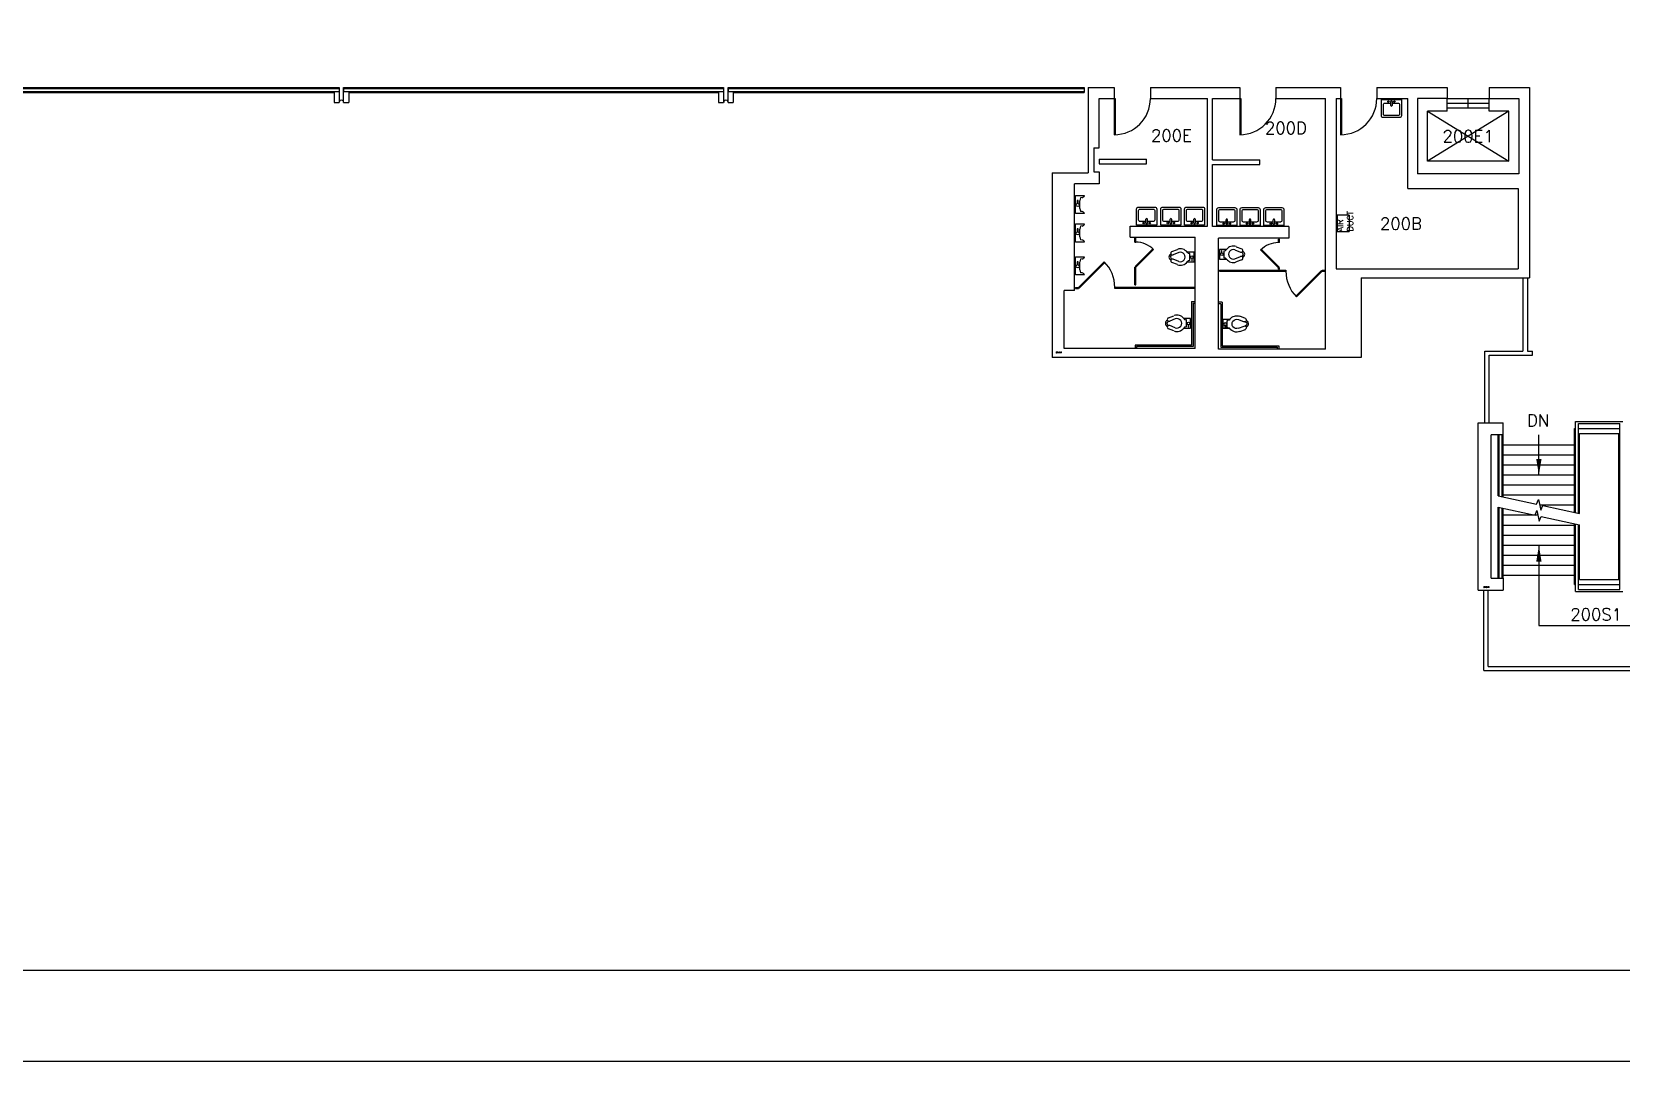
# Model space of a CAD drawing. Header units: inches. Extents: x -10292 to -5324, y 13582 to 17307.
# Drawn here: x -8762 to -7178, y 13582 to 14607 of the extents above; entities that cross this region are included whole.
import ezdxf
from ezdxf.enums import TextEntityAlignment as Align

# ---------------------------------------------------------------- set-up
doc = ezdxf.new("R2010")
doc.units = ezdxf.units.IN
doc.header["$MEASUREMENT"] = 0
doc.layers.get('0').update_dxf_attribs({"plot": 0})
for name, color, linetype in [('A-ANNO-MTLB', 7, 'Continuous'), ('A-AREA-IDEN', 7, 'Continuous'), ('A-DOOR', 3, 'Continuous'), ('A-EQPM', 9, 'Continuous'), ('A-FLOR', 9, 'Continuous'), ('A-FLOR-EVTR', 3, 'Continuous'), ('A-FLOR-HRAL', 4, 'Continuous'), ('A-FLOR-PFIX', 9, 'Continuous'), ('A-FLOR-STRS', 9, 'Continuous'), ('A-FLOR-TPTN', 9, 'Continuous'), ('A-WALL-FULL', 7, 'Continuous'), ('A-WALL-PRHT', 8, 'Continuous')]:
    doc.layers.add(name, color=color, linetype=linetype)
doc.layers.get('0').off()
doc.styles.get("Standard").update_dxf_attribs({"font": 'romans.shx', "height": 12})
doc.dimstyles.get("Standard").update_dxf_attribs({"dimtxt": 0.18, "dimasz": 0.18, "dimexe": 0.18, "dimexo": 0.0625, "dimgap": 0.09, "dimtad": 0, "dimtih": 1, "dimtoh": 1, "dimdec": 4, "dimzin": 0, "dimdsep": 46, "dimtxsty": 'Standard', "dimcen": 0.09, "dimadec": 0, "dimazin": 0, "dimtfac": 1, "dimtdec": 4, "dimtofl": 0, "dimtmove": 0, "dimatfit": 3, "dimfxl": 0, "dimtolj": 1, "dimtzin": 0, "dimarcsym": 0})

# ---------------------------------------------------------------- blocks, each defined once
blk = doc.blocks.new('TOILET')
at = {"layer": 'A-FLOR-PFIX'}
for p, q in [((-7.6, 16.5), (-5.5, 22.1)), ((-4.4, 15.2), (-2.2, 20.8)), ((-1.9, 22.2), (-2.1, 21.8)), ((2, 22), (2.1, 21.8)), ((4.4, 15.2), (2.2, 20.8)), ((5.5, 22.1), (7.6, 16.5)), ((-4.7, 6.7), (-4.7, 0)), ((-4.7, 0), (4.7, 0)), ((-3.5, 4.1), (-3.5, 4.7)), ((-3.5, 4.1), (3.5, 4.1)), ((3.5, 4.1), (3.5, 4.7)), ((4.7, 0), (4.7, 6.7))]:
    blk.add_line(p, q, dxfattribs=at)
for points in [[(-1.5, 2.3), (-3.7, 2.3), (-3.7, 1.9)], [(-3.7, 1.9), (-1.5, 1.9)]]:
    blk.add_lwpolyline(points, dxfattribs=at)
blk.add_circle((-0.2, 2.1), 1.36, dxfattribs=at)
for centre, radius, start, end in [((0, 13.5), 8.2, 158.6763, 235.1501), ((-3.8, 21.4), 1.76, 338.6763, 158.6763), ((0, 21.5), 3.52, 25.5121, 154.4879), ((0, 21.4), 2.1, 18.3772, 155.7298), ((3.8, 21.4), 1.76, 21.3237, 201.3237), ((0, 13.5), 8.2, 304.8499, 21.3237), ((0, 13.5), 4.69, 158.6763, 21.3237), ((-5.9, 4.7), 2.34, 0, 60), ((5.9, 4.7), 2.34, 120, 180)]:
    blk.add_arc(centre, radius, start, end, dxfattribs=at)
for tag, p in [('INFO_BLOCK_ID', (0, 0)), ('SM_DESCRIPTION', (0, -18)), ('ROOM_NUMBER', (0, -9)), ('COMMENT', (0, -36)), ('HEIGHT', (0, -27))]:
    blk.add_attdef(tag, text='', height=6).set_placement(p, align=Align.CENTER)
blk = doc.blocks.new('URINAL')
at = {"layer": 'A-FLOR-PFIX'}
for p, q in [((-9, 0), (-9, 8.9)), ((9, 0), (-9, 0)), ((-7, 6.7), (-6.8, 4.9)), ((-4.2, 2.4), (-4.2, 1.7)), ((-1.3, 2.4), (-4.2, 2.4)), ((-4.2, 1.7), (-1.3, 1.7)), ((3.9, 4.3), (-3.9, 4.3)), ((7, 6.7), (6.8, 4.9)), ((9, 8.9), (9, 0))]:
    blk.add_line(p, q, dxfattribs=at)
blk.add_circle((0.3, 2.1), 1.61, dxfattribs=at)
for centre, radius, start, end in [((-9, 7.2), 1.62, 30.0151, 90), ((-10.8, 5.8), 3.9, 12.3714, 34.73), ((-4.3, 10.1), 5.82, 243.9939, 273.459), ((4.3, 10.1), 5.82, 266.541, 296.0061), ((10.8, 5.8), 3.9, 145.27, 167.6286), ((9, 7.2), 1.62, 90, 151.9772)]:
    blk.add_arc(centre, radius, start, end, dxfattribs=at)
for tag, p in [('INFO_BLOCK_ID', (0, 0)), ('SM_DESCRIPTION', (0, -18)), ('ROOM_NUMBER', (0, -9)), ('COMMENT', (0, -36)), ('HEIGHT', (0, -27))]:
    blk.add_attdef(tag, text='', height=6).set_placement(p, align=Align.CENTER)
blk = doc.blocks.new('SINKSQUARE')
at = {"layer": 'A-FLOR-PFIX'}
for p, q in [((-10, 0), (10, 0)), ((-0.8, -1.8), (-0.8, -5.8)), ((0.7, -1.8), (0.7, -5.8))]:
    blk.add_line(p, q, dxfattribs=at)
for points in [[(10, 0), (10, -16, -0.414214), (8, -18), (-8, -18, -0.414214), (-10, -16), (-10, 0)], [(0.7, -3.5), (6.5, -3.5, -0.414214), (8, -5), (8, -14.5, -0.414214), (6.5, -16), (-6.5, -16, -0.414214), (-8, -14.5), (-8, -5, -0.414214), (-6.5, -3.5), (-0.8, -3.5)]]:
    blk.add_lwpolyline(points, format="xyb", dxfattribs=at)
for centre in [(-3, -2), (3, -2)]:
    blk.add_circle(centre, 0.75, dxfattribs=at)
for centre, start, end in [((0, -1.8), 0, 180), ((0, -5.8), 180, 0)]:
    blk.add_arc(centre, 0.75, start, end, dxfattribs=at)
for tag, p in [('INFO_BLOCK_ID', (0, 0)), ('SM_DESCRIPTION', (0, -18)), ('ROOM_NUMBER', (0, -9)), ('COMMENT', (0, -36)), ('HEIGHT', (0, -27))]:
    blk.add_attdef(tag, text='', height=6).set_placement(p, align=Align.CENTER)
blk = doc.blocks.new('A-ANNO-MTLB')
at = {"layer": 'A-ANNO-MTLB'}
for points in [[(5460.6, 4095.5), (0, 4095.5), (0, 0), (5460.6, 0)], [(170.6, 99.5), (5375.3, 99.5), (5375.3, 3995.9), (170.6, 3995.9)]]:
    blk.add_lwpolyline(points, close=True, dxfattribs=at)
for tag, height, p in [('SYSTEM', 56.9, (5218.6, 3186.2)), ('ADDRESS', 28.4, (5336.8, 3182.1)), ('SCALE', 28.4, (5250.6, 2258.1)), ('DATE', 28.4, (5337.2, 2251.5)), ('BLDG_ID', 28.4, (5342.9, 1750.3)), ('BLDG_NAME', 56.9, (5221.1, 1198.2)), ('FLOOR_ID', 28.4, (5342.9, 1187)), ('FLOOR_NAME', 28.4, (5338, 698.6))]:
    blk.add_attdef(tag, text='', height=height, rotation=90, dxfattribs=at).set_placement(p, align=Align.MIDDLE_CENTER)
blk.add_attdef('NUMBER', text='', height=51.8, dxfattribs=at).set_placement((5264.6, 215.3), align=Align.MIDDLE_CENTER)

msp = doc.modelspace()

# ---------------------------------------------------------------- linework, layer by layer
at = {"layer": 'A-DOOR'}
for p, q in [((-7683.3, 14540.3), (-7683.3, 14504.3)), ((-7683.3, 14540.3), (-7682.3, 14540.3)), ((-7682.3, 14540.3), (-7682.3, 14504.3)), ((-7558.3, 14540.3), (-7558.3, 14504.3)), ((-7558.3, 14540.3), (-7557.3, 14540.3)), ((-7557.3, 14540.3), (-7557.3, 14504.3)), ((-7457.8, 14540.3), (-7457.8, 14504.3)), ((-7457.8, 14540.3), (-7456.8, 14540.3)), ((-7456.8, 14540.3), (-7456.8, 14504.3))]:
    msp.add_line(p, q, dxfattribs=at)
for centre in [(-7683.3, 14540.3), (-7558.3, 14540.3), (-7457.8, 14540.3)]:
    msp.add_arc(centre, 36, 270, 0, dxfattribs=at)
at = {"layer": 'A-EQPM'}
for p, q in [((-7449.3, 14424.3), (-7461.3, 14424.3)), ((-7461.3, 14424.3), (-7461.3, 14407.8)), ((-7449.3, 14424.3), (-7449.3, 14407.8)), ((-7461.3, 14407.8), (-7449.3, 14407.8))]:
    msp.add_line(p, q, dxfattribs=at)
at = {"layer": 'A-FLOR'}
for p, q in [((-8833.9, 14551.3), (-8455.4, 14551.3)), ((-8455.4, 14551.3), (-8455.4, 14536.3)), ((-8450.9, 14551.3), (-8072.4, 14551.3)), ((-8450.9, 14536.3), (-8450.9, 14551.3)), ((-8072.4, 14551.3), (-8072.4, 14536.3)), ((-8067.9, 14551.3), (-7713.3, 14551.3)), ((-8067.9, 14536.3), (-8067.9, 14551.3)), ((-7713.3, 14551.3), (-7713.3, 14546.3)), ((-8828.9, 14546.3), (-8460.4, 14546.3)), ((-8460.4, 14546.3), (-8460.4, 14536.3)), ((-8460.4, 14536.3), (-8455.4, 14536.3)), ((-8450.9, 14536.3), (-8445.9, 14536.3)), ((-8445.9, 14546.3), (-8077.4, 14546.3)), ((-8445.9, 14546.3), (-8445.9, 14536.3)), ((-8077.4, 14546.3), (-8077.4, 14536.3)), ((-8077.4, 14536.3), (-8072.4, 14536.3)), ((-8067.9, 14536.3), (-8062.9, 14536.3)), ((-8062.9, 14546.3), (-7713.3, 14546.3)), ((-8062.9, 14546.3), (-8062.9, 14536.3))]:
    msp.add_line(p, q, dxfattribs=at)
for centre in [(-8453.1, 14536.6), (-8070.1, 14536.6)]:
    msp.add_arc(centre, 2.26, 353.9744, 186.0256, dxfattribs=at)
at = {"layer": 'A-FLOR-EVTR'}
for p, q in [((-7351.8, 14540.3), (-7309.8, 14540.3)), ((-7351.8, 14527.8), (-7351.8, 14540.3)), ((-7351.8, 14535.6), (-7309.8, 14535.6)), ((-7330.8, 14530.8), (-7330.8, 14540.3)), ((-7309.8, 14527.8), (-7309.8, 14540.3)), ((-7371.3, 14477.8), (-7371.3, 14527.8)), ((-7351.8, 14527.8), (-7371.3, 14527.8)), ((-7371.3, 14527.8), (-7290.3, 14477.8)), ((-7290.3, 14527.8), (-7371.3, 14477.8)), ((-7309.8, 14530.8), (-7351.8, 14530.8)), ((-7290.3, 14527.8), (-7309.8, 14527.8)), ((-7290.3, 14477.8), (-7290.3, 14527.8)), ((-7290.3, 14477.8), (-7371.3, 14477.8))]:
    msp.add_line(p, q, dxfattribs=at)
at = {"layer": 'A-FLOR-HRAL'}
for p, q in [((-8833.9, 14550.3), (-8455.4, 14550.3)), ((-8455.4, 14550.3), (-8455.4, 14547.3)), ((-8450.9, 14550.3), (-8072.4, 14550.3)), ((-8450.9, 14550.3), (-8450.9, 14547.3)), ((-8072.4, 14550.3), (-8072.4, 14547.3)), ((-8067.9, 14550.3), (-7713.3, 14550.3)), ((-8067.9, 14550.3), (-8067.9, 14547.3)), ((-7713.3, 14550.3), (-7713.3, 14547.3)), ((-8833.9, 14547.3), (-8455.4, 14547.3)), ((-8450.9, 14547.3), (-8072.4, 14547.3)), ((-8067.9, 14547.3), (-7713.3, 14547.3)), ((-7606.3, 14338.1), (-7606.3, 14294.8)), ((-7606.3, 14338.1), (-7602.8, 14338.1)), ((-7604.8, 14336.6), (-7604.8, 14293.3)), ((-7604.8, 14336.6), (-7602.8, 14336.6)), ((-7575.8, 14337.5), (-7579.3, 14337.5)), ((-7577.3, 14336), (-7579.3, 14336)), ((-7577.3, 14336), (-7577.3, 14292.7)), ((-7575.8, 14337.5), (-7575.8, 14294.2)), ((-7606.3, 14294.8), (-7662.6, 14294.8)), ((-7662.6, 14294.8), (-7662.6, 14291.3)), ((-7604.8, 14293.3), (-7661.1, 14293.3)), ((-7661.1, 14293.3), (-7661.1, 14291.3)), ((-7577.3, 14292.7), (-7521, 14292.7)), ((-7575.8, 14294.2), (-7519.5, 14294.2)), ((-7521, 14292.7), (-7521, 14290.7)), ((-7519.5, 14294.2), (-7519.5, 14290.7)), ((-7223.8, 14218.8), (-7176.8, 14218.8)), ((-7223.8, 14128), (-7223.8, 14218.8)), ((-7299.8, 14144.6), (-7299.8, 14205.3)), ((-7296.8, 14143.9), (-7296.8, 14205.3)), ((-7220.8, 14216.8), (-7179.8, 14216.8)), ((-7220.8, 14127.3), (-7220.8, 14216.8)), ((-7179.8, 14051.3), (-7179.8, 14216.8)), ((-7299.8, 14062.8), (-7299.8, 14133.3)), ((-7296.8, 14062.8), (-7296.8, 14132.7)), ((-7223.8, 14049.3), (-7223.8, 14116.7)), ((-7220.8, 14051.3), (-7220.8, 14116.1)), ((-7223.8, 14049.3), (-7176.8, 14049.3)), ((-7220.8, 14051.3), (-7179.8, 14051.3))]:
    msp.add_line(p, q, dxfattribs=at)
at = {"layer": 'A-FLOR-STRS'}
for p, q in [((-7300.8, 14144.8), (-7300.8, 14205.3)), ((-7295.8, 14143.7), (-7295.8, 14205.3)), ((-7224.8, 14211.8), (-7223.8, 14211.8)), ((-7224.8, 14128.2), (-7224.8, 14211.8)), ((-7220.8, 14211.8), (-7179.8, 14211.8)), ((-7219.8, 14206.8), (-7180.8, 14206.8)), ((-7219.8, 14127.1), (-7219.8, 14206.8)), ((-7180.8, 14061.3), (-7180.8, 14206.8)), ((-7224.8, 14195.3), (-7295.8, 14195.3)), ((-7224.8, 14185.3), (-7295.8, 14185.3)), ((-7224.8, 14175.3), (-7295.8, 14175.3)), ((-7224.8, 14165.3), (-7295.8, 14165.3)), ((-7224.8, 14155.3), (-7295.8, 14155.3)), ((-7224.8, 14145.3), (-7295.8, 14145.3)), ((-7300.8, 14062.8), (-7300.8, 14133.5)), ((-7295.8, 14062.8), (-7295.8, 14132.4)), ((-7261.2, 14125.3), (-7295.8, 14125.3)), ((-7224.8, 14135.3), (-7259.4, 14135.3)), ((-7224.8, 14115.3), (-7295.8, 14115.3)), ((-7224.8, 14056.3), (-7224.8, 14116.9)), ((-7219.8, 14061.3), (-7219.8, 14115.8)), ((-7224.8, 14105.3), (-7295.8, 14105.3)), ((-7224.8, 14095.3), (-7295.8, 14095.3)), ((-7224.8, 14085.3), (-7295.8, 14085.3)), ((-7224.8, 14075.3), (-7295.8, 14075.3)), ((-7224.8, 14065.3), (-7295.8, 14065.3)), ((-7219.8, 14061.3), (-7180.8, 14061.3)), ((-7224.8, 14056.3), (-7223.8, 14056.3)), ((-7220.8, 14056.3), (-7179.8, 14056.3))]:
    msp.add_line(p, q, dxfattribs=at)
for points in [[(-7300.8, 14144.8), (-7262.6, 14136.4), (-7260.8, 14141), (-7258.3, 14130.5), (-7256.5, 14135.1), (-7219.8, 14127.1)], [(-7300.8, 14133.5), (-7264.1, 14125.5), (-7262.3, 14130.1), (-7259.9, 14119.6), (-7258.1, 14124.2), (-7219.8, 14115.8)]]:
    msp.add_lwpolyline(points, dxfattribs=at)
at = {"layer": 'A-FLOR-TPTN'}
for p, q in [((-7662.8, 14401.3), (-7661.8, 14401.3)), ((-7662.8, 14397.3), (-7662.8, 14401.3)), ((-7662.8, 14397.3), (-7661.8, 14397.3)), ((-7661.8, 14397.3), (-7661.8, 14401.3)), ((-7518.8, 14400.3), (-7519.8, 14400.3)), ((-7519.8, 14396.8), (-7519.8, 14400.3)), ((-7518.8, 14396.8), (-7519.8, 14396.8)), ((-7518.8, 14396.8), (-7518.8, 14400.3)), ((-7718.8, 14352.3), (-7693.4, 14377.8)), ((-7718.1, 14351.6), (-7692.7, 14377.1)), ((-7662.5, 14373), (-7644.8, 14390.7)), ((-7661.8, 14372.3), (-7644.1, 14390)), ((-7519.8, 14371.8), (-7537.5, 14389.5)), ((-7519.1, 14372.5), (-7536.8, 14390.2)), ((-7662.8, 14354.8), (-7662.8, 14372.3)), ((-7662.8, 14372.3), (-7661.8, 14372.3)), ((-7661.8, 14372.3), (-7662.5, 14373)), ((-7661.8, 14354.8), (-7661.8, 14372.3)), ((-7578.3, 14368.3), (-7578.3, 14369.3)), ((-7578.3, 14369.3), (-7512.3, 14369.3)), ((-7578.3, 14368.3), (-7512.3, 14368.3)), ((-7519.8, 14371.8), (-7519.1, 14372.5)), ((-7519.8, 14370.3), (-7519.8, 14371.8)), ((-7518.8, 14371.8), (-7519.8, 14371.8)), ((-7519.8, 14370.3), (-7518.8, 14370.3)), ((-7518.8, 14370.3), (-7518.8, 14371.8)), ((-7512.3, 14369.3), (-7512.3, 14368.3)), ((-7477, 14369), (-7502.5, 14343.6)), ((-7476.3, 14368.3), (-7501.8, 14342.9)), ((-7476.3, 14368.3), (-7477, 14369)), ((-7476.3, 14369.3), (-7473.8, 14369.3)), ((-7476.3, 14369.3), (-7476.3, 14368.3)), ((-7476.3, 14368.3), (-7473.8, 14368.3)), ((-7473.8, 14368.3), (-7473.8, 14369.3)), ((-7721.8, 14352.3), (-7718.8, 14352.3)), ((-7721.8, 14351.3), (-7721.8, 14352.3)), ((-7721.8, 14351.3), (-7718.8, 14351.3)), ((-7718.8, 14352.3), (-7718.8, 14351.3)), ((-7718.8, 14352.3), (-7718.1, 14351.6)), ((-7602.8, 14352.3), (-7682.8, 14352.3)), ((-7682.8, 14351.3), (-7682.8, 14352.3)), ((-7602.8, 14351.3), (-7682.8, 14351.3)), ((-7662.8, 14354.8), (-7661.8, 14354.8))]:
    msp.add_line(p, q, dxfattribs=at)
for centre, radius, start, end in [((-7661.8, 14372.3), 25, 45, 90), ((-7519.8, 14371.8), 25, 90, 135), ((-7718.8, 14352.3), 36, 0, 45), ((-7476.3, 14368.3), 36, 180, 225)]:
    msp.add_arc(centre, radius, start, end, dxfattribs=at)
at = {"layer": 'A-WALL-FULL'}
for p, q in [((-7709.3, 14551.3), (-7709.3, 14466.3)), ((-7709.3, 14551.3), (-7683.3, 14551.3)), ((-7683.3, 14551.3), (-7683.3, 14540.3)), ((-7647.3, 14551.3), (-7647.3, 14540.3)), ((-7647.3, 14551.3), (-7558.3, 14551.3)), ((-7558.3, 14551.3), (-7558.3, 14540.3)), ((-7522.3, 14551.3), (-7522.3, 14540.3)), ((-7522.3, 14551.3), (-7457.8, 14551.3)), ((-7457.8, 14551.3), (-7457.8, 14540.3)), ((-7421.8, 14551.3), (-7351.8, 14551.3)), ((-7421.8, 14551.3), (-7421.8, 14540.3)), ((-7351.8, 14551.3), (-7351.8, 14540.3)), ((-7309.8, 14551.3), (-7269.8, 14551.3)), ((-7309.8, 14551.3), (-7309.8, 14540.3)), ((-7269.8, 14551.3), (-7269.8, 14361.8)), ((-7698.3, 14540.3), (-7683.3, 14540.3)), ((-7698.3, 14491.3), (-7698.3, 14540.3)), ((-7647.3, 14540.3), (-7590.3, 14540.3)), ((-7590.3, 14413.3), (-7590.3, 14540.3)), ((-7585.3, 14540.3), (-7558.3, 14540.3)), ((-7585.3, 14479.3), (-7585.3, 14540.3)), ((-7522.3, 14540.3), (-7472.8, 14540.3)), ((-7472.8, 14290.8), (-7472.8, 14540.3)), ((-7462.3, 14540.3), (-7462.3, 14370.8)), ((-7462.3, 14540.3), (-7457.8, 14540.3)), ((-7421.8, 14540.3), (-7390.8, 14540.3)), ((-7390.8, 14450.8), (-7390.8, 14540.3)), ((-7351.8, 14540.3), (-7381.3, 14540.3)), ((-7381.3, 14540.3), (-7381.3, 14465.3)), ((-7309.8, 14540.3), (-7280.3, 14540.3)), ((-7280.3, 14540.3), (-7280.3, 14465.3)), ((-7703.8, 14491.3), (-7698.3, 14491.3)), ((-7703.8, 14491.3), (-7703.8, 14467.3)), ((-7698.3, 14479.8), (-7651.3, 14479.8)), ((-7698.3, 14479.8), (-7698.3, 14475.3)), ((-7698.3, 14475.3), (-7651.3, 14475.3)), ((-7651.3, 14475.3), (-7651.3, 14479.8)), ((-7585.3, 14479.3), (-7538.3, 14479.3)), ((-7585.3, 14412.8), (-7585.3, 14474.8)), ((-7585.3, 14474.8), (-7538.3, 14474.8)), ((-7538.3, 14474.8), (-7538.3, 14479.3)), ((-7745.3, 14466.3), (-7745.3, 14282.3)), ((-7745.3, 14466.3), (-7709.3, 14466.3)), ((-7698.3, 14455.3), (-7722.8, 14455.3)), ((-7722.8, 14349.3), (-7722.8, 14455.3)), ((-7703.8, 14467.3), (-7698.3, 14467.3)), ((-7698.3, 14467.3), (-7698.3, 14455.3)), ((-7280.3, 14465.3), (-7381.3, 14465.3)), ((-7390.8, 14450.8), (-7280.8, 14450.8)), ((-7280.8, 14450.8), (-7280.8, 14370.8)), ((-7667.3, 14413.3), (-7590.3, 14413.3)), ((-7667.3, 14402.3), (-7667.3, 14413.3)), ((-7509.3, 14412.8), (-7585.3, 14412.8)), ((-7509.3, 14412.8), (-7509.3, 14401.3)), ((-7667.3, 14402.3), (-7602.8, 14402.3)), ((-7602.8, 14291.3), (-7602.8, 14402.3)), ((-7509.3, 14401.3), (-7579.3, 14401.3)), ((-7579.3, 14290.8), (-7579.3, 14401.3)), ((-7462.3, 14370.8), (-7280.8, 14370.8)), ((-7437.3, 14361.8), (-7269.8, 14361.8)), ((-7437.3, 14361.8), (-7437.3, 14282.3)), ((-7722.8, 14349.3), (-7733.3, 14349.3)), ((-7733.3, 14291.3), (-7733.3, 14349.3)), ((-7437.3, 14282.3), (-7745.3, 14282.3)), ((-7602.8, 14291.3), (-7733.3, 14291.3)), ((-7472.8, 14290.8), (-7579.3, 14290.8)), ((-7320.8, 14217.3), (-7295.8, 14217.3)), ((-7320.8, 14050.8), (-7320.8, 14217.3)), ((-7307.8, 14062.8), (-7307.8, 14205.3)), ((-7295.8, 14205.3), (-7307.8, 14205.3)), ((-7295.8, 14205.3), (-7295.8, 14217.3)), ((-7307.8, 14062.8), (-7295.8, 14062.8)), ((-7295.8, 14062.8), (-7295.8, 14050.8)), ((-7320.8, 14050.8), (-7295.8, 14050.8))]:
    msp.add_line(p, q, dxfattribs=at)
at = {"layer": 'A-WALL-PRHT'}
for p, q in [((-7276.3, 14361.8), (-7276.3, 14288.8)), ((-7271.8, 14361.8), (-7271.8, 14288.8)), ((-7314.3, 14288.8), (-7276.3, 14288.8)), ((-7314.3, 14217.3), (-7314.3, 14288.8)), ((-7309.8, 14284.8), (-7266.8, 14284.8)), ((-7309.8, 14217.3), (-7309.8, 14284.8)), ((-7271.8, 14288.8), (-7266.8, 14288.8)), ((-7266.8, 14284.8), (-7266.8, 14288.8)), ((-7266.8, 14284.8), (-7266.8, 14284.8)), ((-7315.3, 13970.8), (-7315.3, 14050.8)), ((-7310.8, 13974.8), (-7310.8, 14050.8)), ((-7315.3, 13970.8), (-7086.3, 13970.8)), ((-7310.8, 13974.8), (-7090.8, 13974.8))]:
    msp.add_line(p, q, dxfattribs=at)

# ---------------------------------------------------------------- block references
at = {"layer": 'A-ANNO-MTLB', "xscale": 0.90972, "yscale": 0.90972, "zscale": 0.90972}
msp.add_blockref('A-ANNO-MTLB', (-10291.8, 13581.7), dxfattribs=at)
at = {"layer": 'A-FLOR-PFIX'}
msp.add_blockref('SINKSQUARE', (-7407.2, 14539.3), dxfattribs=at)
for name, p, rotation in [('URINAL', (-7721.8, 14434.7), 270), ('SINKSQUARE', (-7651, 14414.3), 180), ('SINKSQUARE', (-7626.9, 14414.3), 180), ('SINKSQUARE', (-7603.3, 14414.3), 180), ('SINKSQUARE', (-7571.2, 14413.8), 180), ('SINKSQUARE', (-7548, 14413.8), 180), ('SINKSQUARE', (-7524.3, 14413.8), 180), ('URINAL', (-7721.8, 14406.4), 270), ('TOILET', (-7578.3, 14385.2), 270), ('URINAL', (-7721.8, 14373.6), 270), ('TOILET', (-7603.8, 14382.5), 90), ('TOILET', (-7607.3, 14316.5), 90)]:
    msp.add_blockref(name, p, dxfattribs=dict(at, rotation=rotation))
at = {"layer": 'A-FLOR-PFIX', "xscale": -1, "rotation": 270}
msp.add_blockref('TOILET', (-7574.8, 14315.9), dxfattribs=at)

# ---------------------------------------------------------------- texts
at = {"layer": 'A-AREA-IDEN', "attachment_point": 5}
for s, insert, char_height in [('200E', (-7626.4, 14503.5), 12), ('200D', (-7512.3, 14511), 12), ('200E1', (-7330.8, 14502.8), 12), ('200B', (-7397.7, 14415.8), 12), ('[BG]202', (-7738.4, 14287.3), 1), ('[BG]203', (-7312.5, 14053.6), 1), ('200S1', (-7203.3, 14026.6), 12)]:
    msp.add_mtext(s, dxfattribs=dict(at, insert=insert, char_height=char_height))
at = {"layer": 'A-EQPM'}
for s, p in [('DUCT', (-7445.3, 14407.8)), ('AIR', (-7455.3, 14407.8))]:
    msp.add_text(s, height=6, rotation=90, dxfattribs=at).set_placement(p)
at = {"layer": 'A-FLOR-STRS'}
msp.add_text('DN', height=12, dxfattribs=at).set_placement((-7272.2, 14213.8))

# ---------------------------------------------------------------- leaders
for points in [[(-7260.3, 14095.3), (-7260.3, 14015.6), (-7140.3, 14015.6), (-7140.3, 14209.9)], [(-7260.3, 14165.3), (-7260.3, 14205.6)]]:
    msp.add_leader(points, dimstyle='Standard', override={"dimasz": 16}, dxfattribs=at)

doc.saveas('drawing.dxf')
